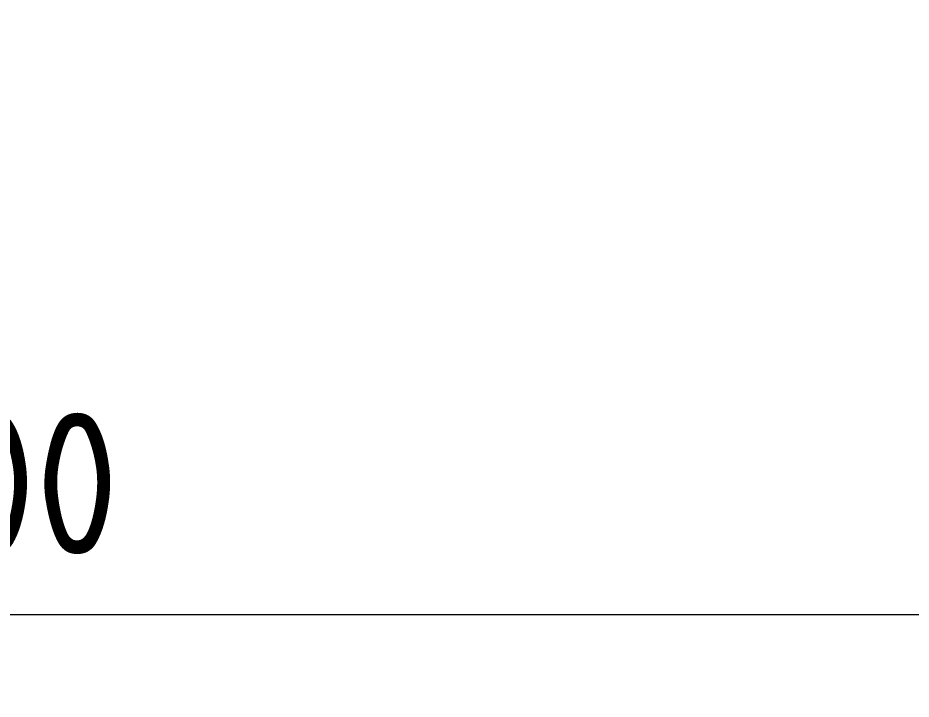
# Model space of a CAD drawing. Header units: millimetres. Extents: x -12447 to 83753, y -46415 to 46712.
# Drawn here: x 83074.1 to 83232.2, y 2688.5 to 2809.1 of the extents above; entities that cross this region are included whole.
import ezdxf

# ---------------------------------------------------------------- set-up
doc = ezdxf.new("R2010")
doc.units = ezdxf.units.MM
doc.layers.add('Размеры', color=7, linetype='Continuous', lineweight=9)
doc.layers.add('Размеры-10', color=7, linetype='Continuous', lineweight=9)
doc.styles.add('GOST Common_6', font='GOST_Common.ttf', dxfattribs={"width": 0.9, "height": 25})
doc.dimstyles.new('ADSK_Основной_2_5_мм_1', dxfattribs={"dimscale": 304.8, "dimtxt": 25.142875, "dimasz": 0.046391, "dimexe": 0.049213, "dimexo": 0.049213, "dimgap": 0.009843, "dimtad": 1, "dimrnd": 0.01, "dimdsep": 46, "dimtxsty": 'GOST Common_6', "dimblk1": 'OBLIQUE', "dimblk2": 'OBLIQUE', "dimsah": 1, "dimcen": 0.09, "dimdle": 0.049213, "dimazin": 2, "dimtfac": 1, "dimtdec": 4, "dimtix": 1, "dimtmove": 0, "dimatfit": 3, "dimfxl": 1, "dimtvp": 1, "dimtolj": 1, "dimtzin": 0, "dimlwd": 20, "dimlwe": 20, "dimarcsym": 2})

# ---------------------------------------------------------------- blocks, each defined once
blk = doc.blocks.new('DIMBLOCK32-Сечение по поддону')
at = {"layer": 'Размеры-10', "lineweight": 20, "transparency": 16777216}
for p, q in [((82770.63, 2703.53), (82770.63, 2898.16)), ((83370.63, 2703.53), (83370.63, 2898.16)), ((82770.63, 2703.53), (83370.63, 2703.53)), ((82770.63, 2703.53), (82770.63, 2688.53)), ((83370.63, 2703.53), (83370.63, 2688.53))]:
    blk.add_line(p, q, dxfattribs=at)
at = {"layer": 'Размеры-10', "lineweight": 40, "transparency": 16777216}
for p, q in [((82770.63, 2703.53), (82777.7, 2710.6)), ((83370.63, 2703.53), (83377.7, 2710.6)), ((82770.63, 2703.53), (82763.56, 2696.46)), ((83370.63, 2703.53), (83363.56, 2696.46))]:
    blk.add_line(p, q, dxfattribs=at)
at = {"layer": 'Размеры-10', "color": 0, "lineweight": 20, "transparency": 16777216, "insert": (83046.98, 2739.2), "char_height": 25, "width": 56.7632, "attachment_point": 1, "line_spacing_factor": 1.022761, "style": 'GOST Common_6'}
blk.add_mtext('600', dxfattribs=at)
blk = doc.blocks.new('_Oblique')
at = {"color": 0, "linetype": 'ByBlock', "lineweight": -2}
blk.add_line((-0.5, -0.5), (0.5, 0.5), dxfattribs=at)

msp = doc.modelspace()

# ---------------------------------------------------------------- dimensions: what is measured, and where the dimension line sits
at = {"layer": 'Размеры', "lineweight": 20}
dim = msp.add_linear_dim(base=(83370.629, 2703.531), p1=(82770.629, 2913.16), p2=(83370.629, 2913.16), dimstyle='ADSK_Основной_2_5_мм_1', override={"dimpost": '<>', "dimfxl": 600}, dxfattribs=at)
dim.commit()
dim.dimension.update_dxf_attribs({"geometry": 'DIMBLOCK32-Сечение по поддону', "text_midpoint": (83070.629, 2719.031)})

doc.saveas('drawing.dxf')
